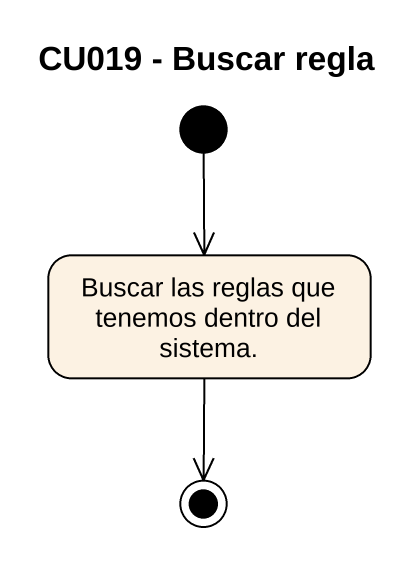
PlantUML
@startuml
title CU019 - Buscar regla
hide empty description
state "Buscar las reglas que tenemos dentro del sistema." as Buscar_las_reglas_que
[*] --> Buscar_las_reglas_que
Buscar_las_reglas_que --> [*]
@enduml
